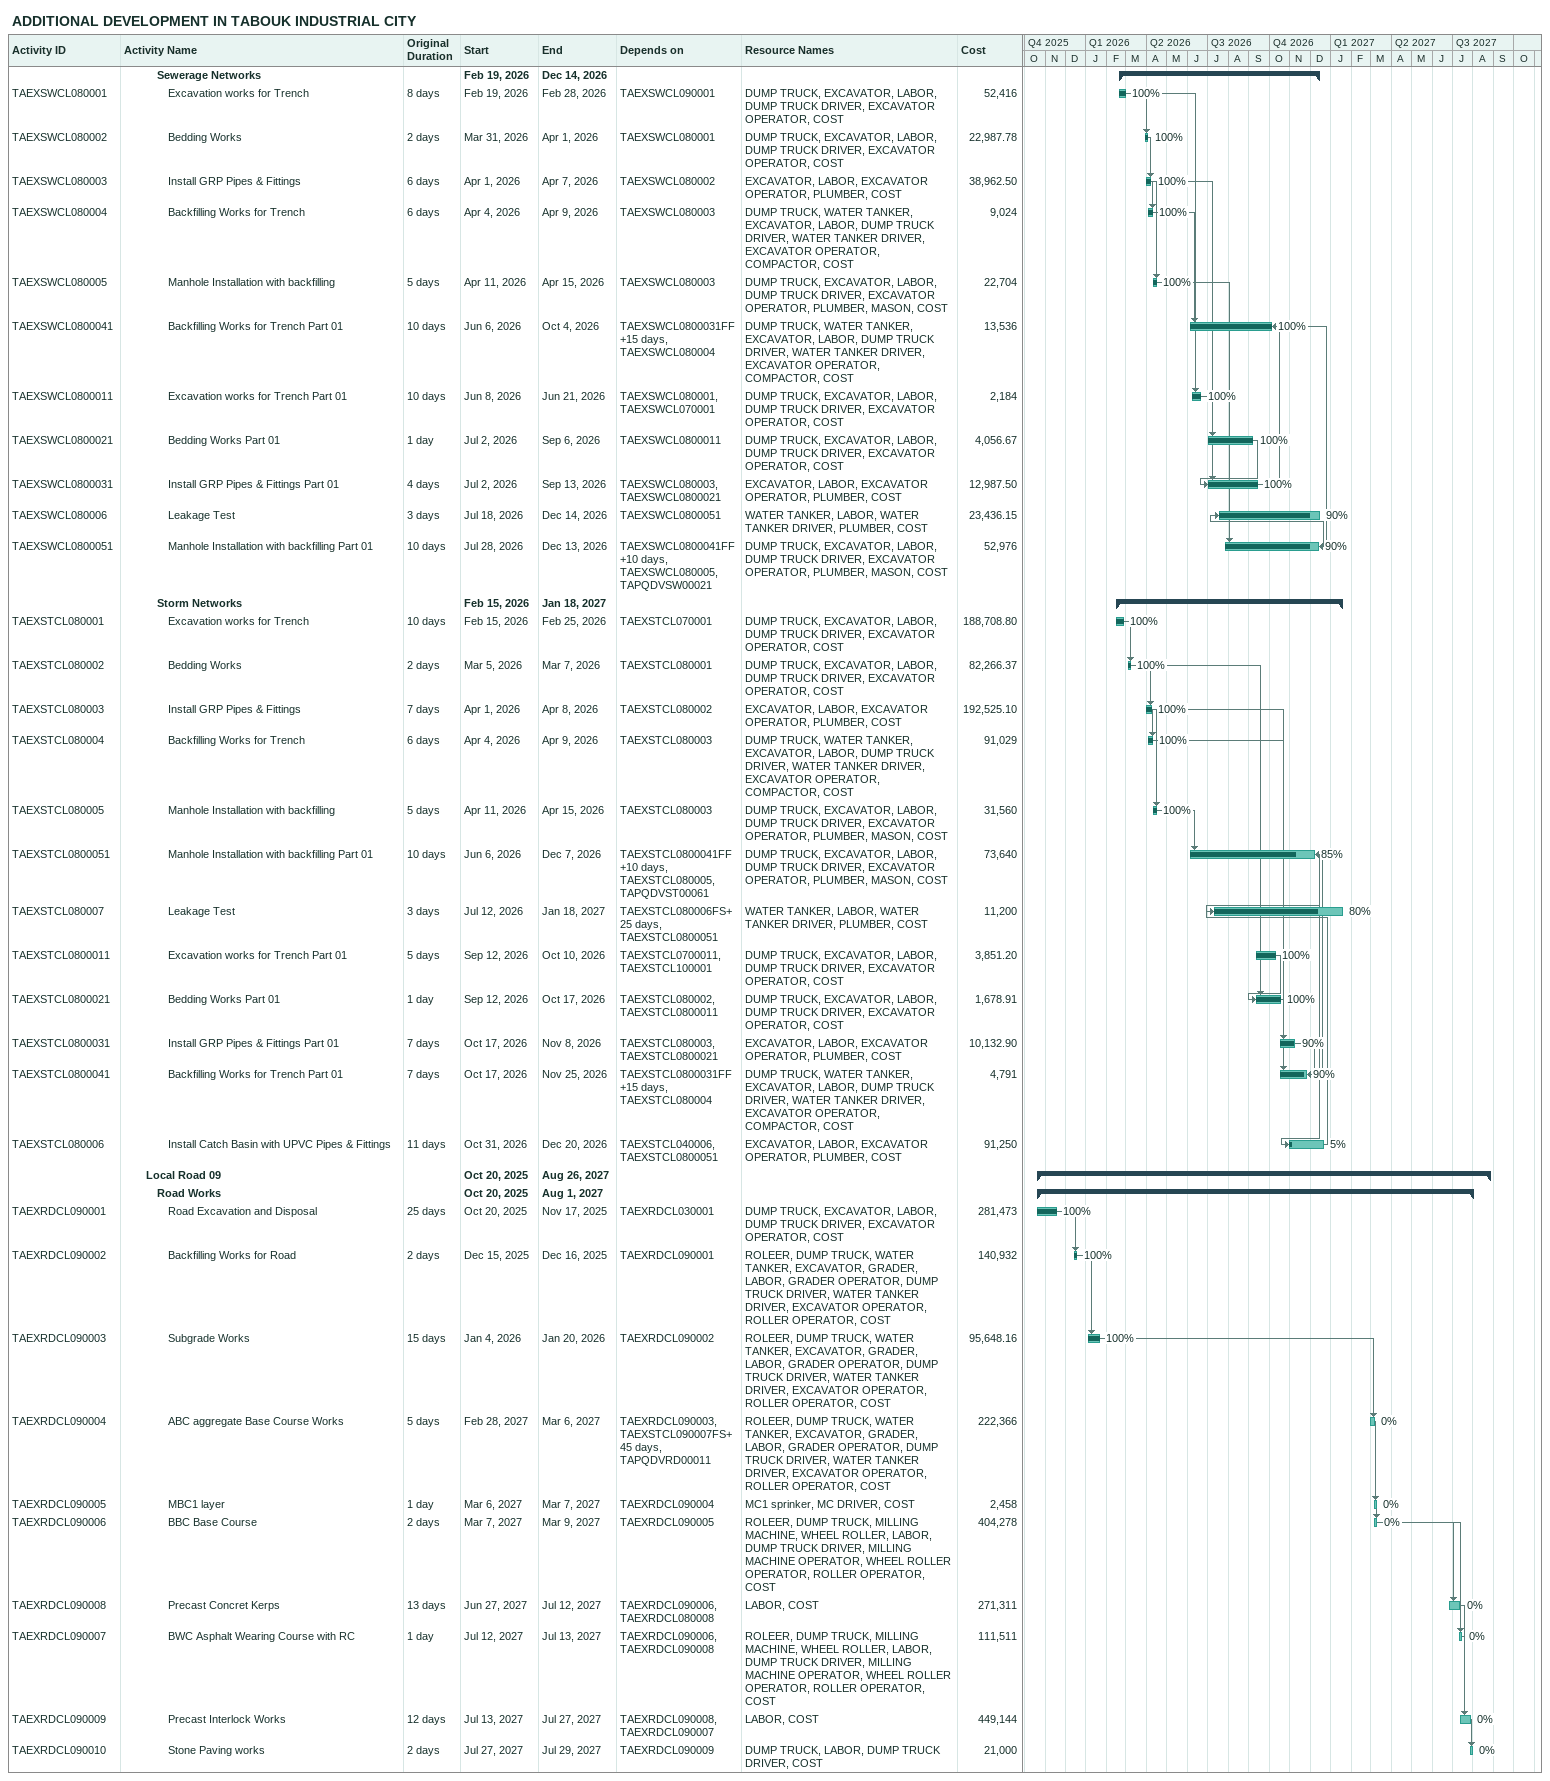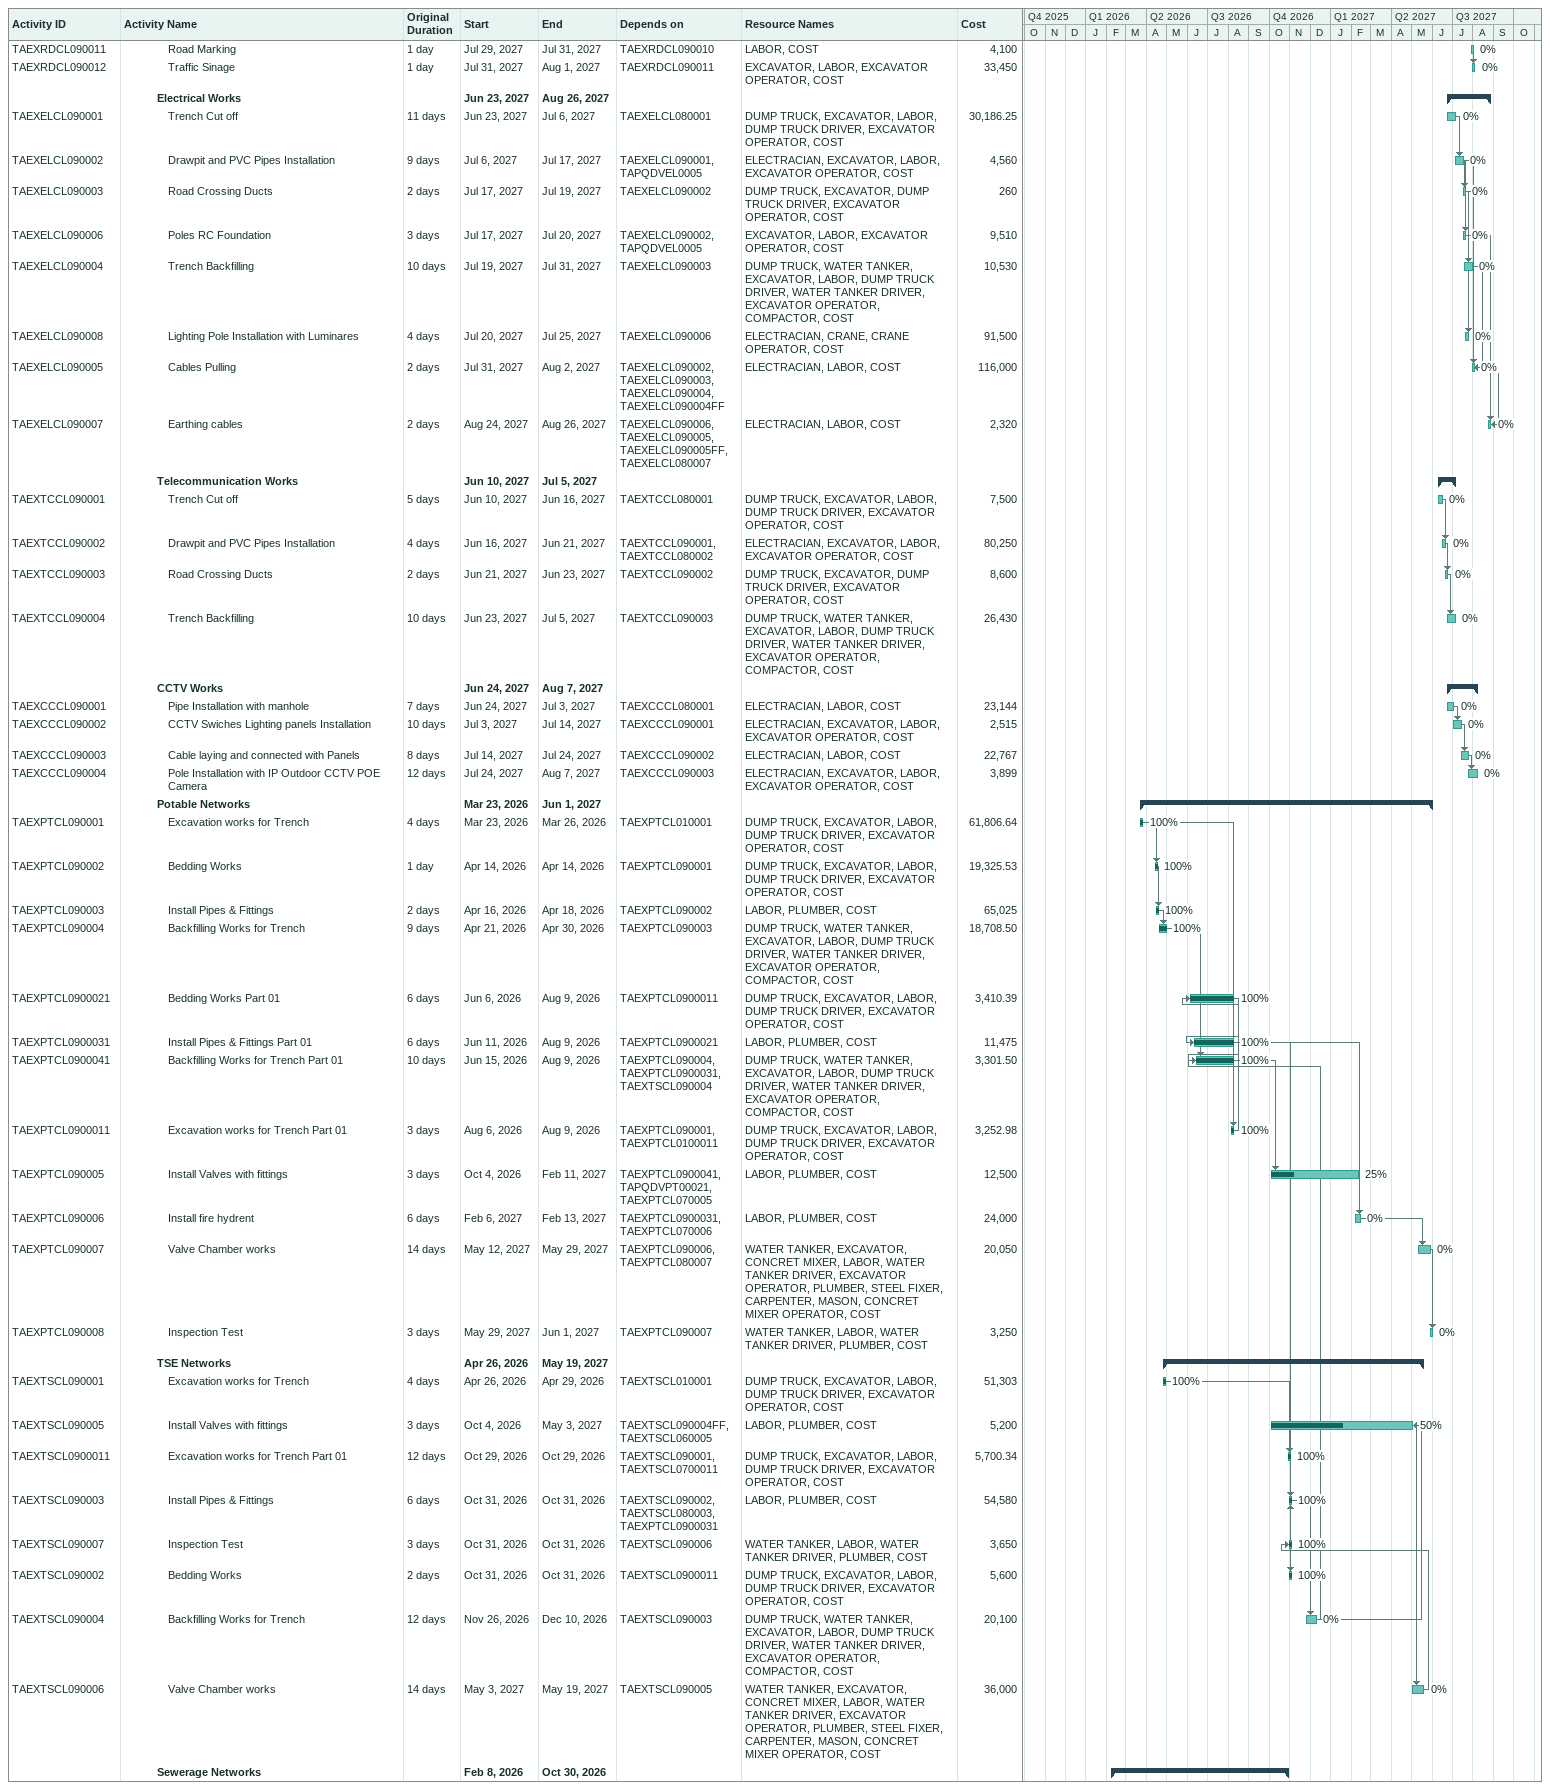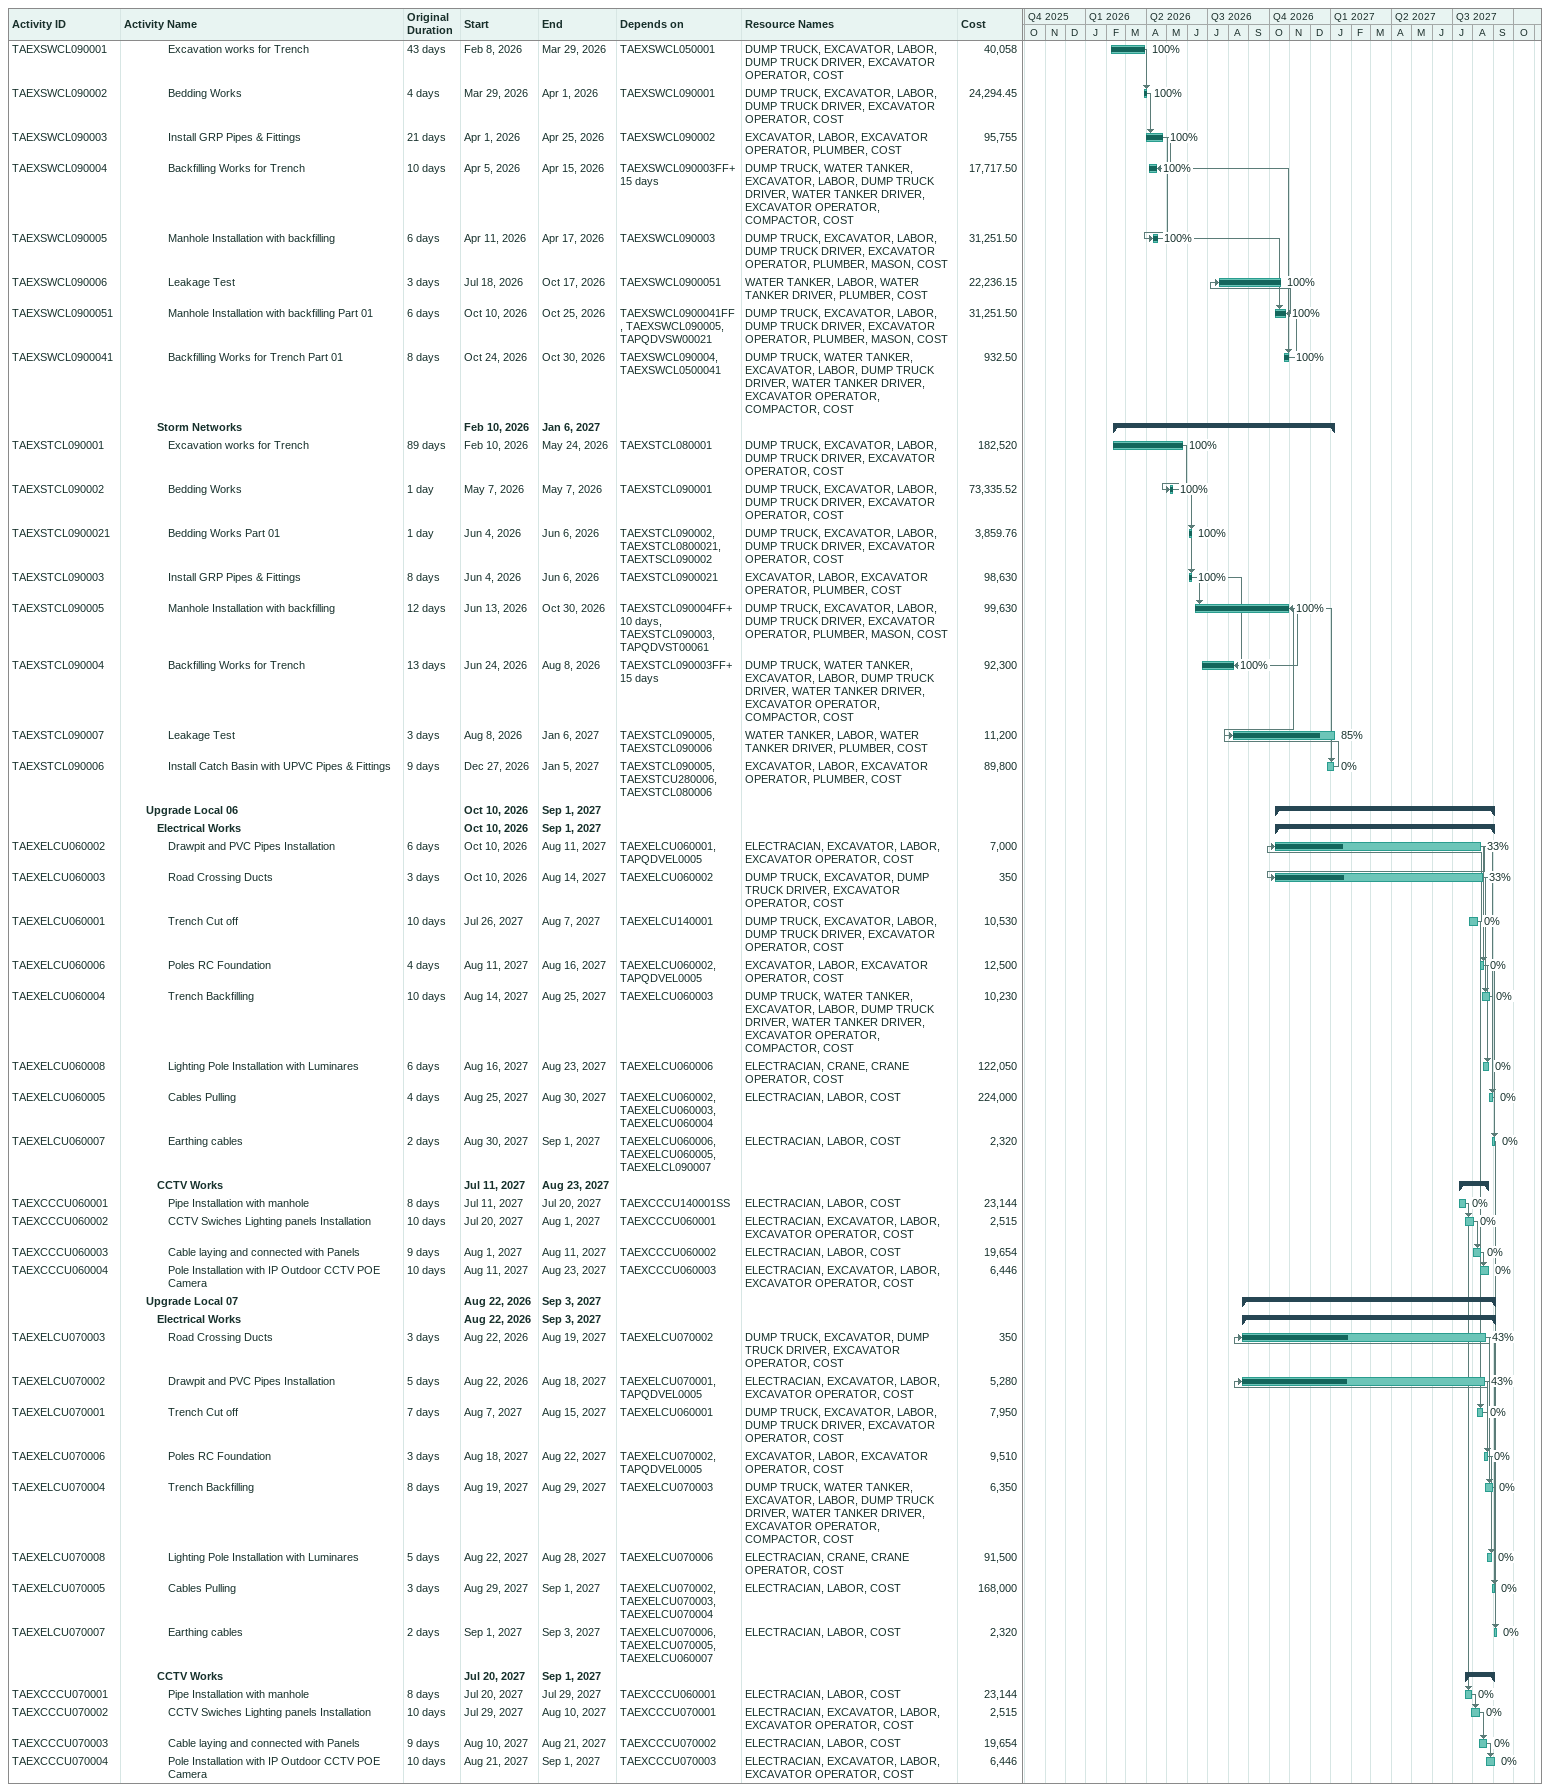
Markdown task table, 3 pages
ADDITIONAL DEVELOPMENT IN TABOUK INDUSTRIAL CITY

| ID | Level | Task | Original duration | Start | Finish | Predecessors | Resources | % complete | Cost |
|---|---|---|---|---|---|---|---|---|---|
|  | 4 | **Sewerage Networks** |  | 2026-02-19 | 2026-12-14 |  |  |  |  |
| TAEXSWCL080001 | 5 | Excavation works for Trench | 8d | 2026-02-19 | 2026-02-28 | TAEXSWCL090001 | DUMP TRUCK, EXCAVATOR, LABOR, DUMP TRUCK DRIVER, EXCAVATOR OPERATOR, COST | 100 | 52416 |
| TAEXSWCL080002 | 5 | Bedding Works | 2d | 2026-03-31 | 2026-04-01 | TAEXSWCL080001 | DUMP TRUCK, EXCAVATOR, LABOR, DUMP TRUCK DRIVER, EXCAVATOR OPERATOR, COST | 100 | 22987.78 |
| TAEXSWCL080003 | 5 | Install GRP Pipes & Fittings | 6d | 2026-04-01 | 2026-04-07 | TAEXSWCL080002 | EXCAVATOR, LABOR, EXCAVATOR OPERATOR, PLUMBER, COST | 100 | 38962.50 |
| TAEXSWCL080004 | 5 | Backfilling Works for Trench | 6d | 2026-04-04 | 2026-04-09 | TAEXSWCL080003 | DUMP TRUCK, WATER TANKER, EXCAVATOR, LABOR, DUMP TRUCK DRIVER, WATER TANKER DRIVER, EXCAVATOR OPERATOR, COMPACTOR, COST | 100 | 9024 |
| TAEXSWCL080005 | 5 | Manhole Installation with backfilling | 5d | 2026-04-11 | 2026-04-15 | TAEXSWCL080003 | DUMP TRUCK, EXCAVATOR, LABOR, DUMP TRUCK DRIVER, EXCAVATOR OPERATOR, PLUMBER, MASON, COST | 100 | 22704 |
| TAEXSWCL0800041 | 5 | Backfilling Works for Trench Part 01 | 10d | 2026-06-06 | 2026-10-04 | TAEXSWCL0800031FF+15d, TAEXSWCL080004 | DUMP TRUCK, WATER TANKER, EXCAVATOR, LABOR, DUMP TRUCK DRIVER, WATER TANKER DRIVER, EXCAVATOR OPERATOR, COMPACTOR, COST | 100 | 13536 |
| TAEXSWCL0800011 | 5 | Excavation works for Trench Part 01 | 10d | 2026-06-08 | 2026-06-21 | TAEXSWCL080001, TAEXSWCL070001 | DUMP TRUCK, EXCAVATOR, LABOR, DUMP TRUCK DRIVER, EXCAVATOR OPERATOR, COST | 100 | 2184 |
| TAEXSWCL0800021 | 5 | Bedding Works Part 01 | 1d | 2026-07-02 | 2026-09-06 | TAEXSWCL0800011 | DUMP TRUCK, EXCAVATOR, LABOR, DUMP TRUCK DRIVER, EXCAVATOR OPERATOR, COST | 100 | 4056.67 |
| TAEXSWCL0800031 | 5 | Install GRP Pipes & Fittings Part 01 | 4d | 2026-07-02 | 2026-09-13 | TAEXSWCL080003, TAEXSWCL0800021 | EXCAVATOR, LABOR, EXCAVATOR OPERATOR, PLUMBER, COST | 100 | 12987.50 |
| TAEXSWCL080006 | 5 | Leakage Test | 3d | 2026-07-18 | 2026-12-14 | TAEXSWCL0800051 | WATER TANKER, LABOR, WATER TANKER DRIVER, PLUMBER, COST | 90 | 23436.15 |
| TAEXSWCL0800051 | 5 | Manhole Installation with backfilling Part 01 | 10d | 2026-07-28 | 2026-12-13 | TAEXSWCL0800041FF+10d, TAEXSWCL080005, TAPQDVSW00021 | DUMP TRUCK, EXCAVATOR, LABOR, DUMP TRUCK DRIVER, EXCAVATOR OPERATOR, PLUMBER, MASON, COST | 90 | 52976 |
|  | 4 | **Storm Networks** |  | 2026-02-15 | 2027-01-18 |  |  |  |  |
| TAEXSTCL080001 | 5 | Excavation works for Trench | 10d | 2026-02-15 | 2026-02-25 | TAEXSTCL070001 | DUMP TRUCK, EXCAVATOR, LABOR, DUMP TRUCK DRIVER, EXCAVATOR OPERATOR, COST | 100 | 188708.80 |
| TAEXSTCL080002 | 5 | Bedding Works | 2d | 2026-03-05 | 2026-03-07 | TAEXSTCL080001 | DUMP TRUCK, EXCAVATOR, LABOR, DUMP TRUCK DRIVER, EXCAVATOR OPERATOR, COST | 100 | 82266.37 |
| TAEXSTCL080003 | 5 | Install GRP Pipes & Fittings | 7d | 2026-04-01 | 2026-04-08 | TAEXSTCL080002 | EXCAVATOR, LABOR, EXCAVATOR OPERATOR, PLUMBER, COST | 100 | 192525.10 |
| TAEXSTCL080004 | 5 | Backfilling Works for Trench | 6d | 2026-04-04 | 2026-04-09 | TAEXSTCL080003 | DUMP TRUCK, WATER TANKER, EXCAVATOR, LABOR, DUMP TRUCK DRIVER, WATER TANKER DRIVER, EXCAVATOR OPERATOR, COMPACTOR, COST | 100 | 91029 |
| TAEXSTCL080005 | 5 | Manhole Installation with backfilling | 5d | 2026-04-11 | 2026-04-15 | TAEXSTCL080003 | DUMP TRUCK, EXCAVATOR, LABOR, DUMP TRUCK DRIVER, EXCAVATOR OPERATOR, PLUMBER, MASON, COST | 100 | 31560 |
| TAEXSTCL0800051 | 5 | Manhole Installation with backfilling Part 01 | 10d | 2026-06-06 | 2026-12-07 | TAEXSTCL0800041FF+10d, TAEXSTCL080005, TAPQDVST00061 | DUMP TRUCK, EXCAVATOR, LABOR, DUMP TRUCK DRIVER, EXCAVATOR OPERATOR, PLUMBER, MASON, COST | 85 | 73640 |
| TAEXSTCL080007 | 5 | Leakage Test | 3d | 2026-07-12 | 2027-01-18 | TAEXSTCL080006FS+25d, TAEXSTCL0800051 | WATER TANKER, LABOR, WATER TANKER DRIVER, PLUMBER, COST | 80 | 11200 |
| TAEXSTCL0800011 | 5 | Excavation works for Trench Part 01 | 5d | 2026-09-12 | 2026-10-10 | TAEXSTCL0700011, TAEXSTCL100001 | DUMP TRUCK, EXCAVATOR, LABOR, DUMP TRUCK DRIVER, EXCAVATOR OPERATOR, COST | 100 | 3851.20 |
| TAEXSTCL0800021 | 5 | Bedding Works Part 01 | 1d | 2026-09-12 | 2026-10-17 | TAEXSTCL080002, TAEXSTCL0800011 | DUMP TRUCK, EXCAVATOR, LABOR, DUMP TRUCK DRIVER, EXCAVATOR OPERATOR, COST | 100 | 1678.91 |
| TAEXSTCL0800031 | 5 | Install GRP Pipes & Fittings Part 01 | 7d | 2026-10-17 | 2026-11-08 | TAEXSTCL080003, TAEXSTCL0800021 | EXCAVATOR, LABOR, EXCAVATOR OPERATOR, PLUMBER, COST | 90 | 10132.90 |
| TAEXSTCL0800041 | 5 | Backfilling Works for Trench Part 01 | 7d | 2026-10-17 | 2026-11-25 | TAEXSTCL0800031FF+15d, TAEXSTCL080004 | DUMP TRUCK, WATER TANKER, EXCAVATOR, LABOR, DUMP TRUCK DRIVER, WATER TANKER DRIVER, EXCAVATOR OPERATOR, COMPACTOR, COST | 90 | 4791 |
| TAEXSTCL080006 | 5 | Install Catch Basin with UPVC Pipes & Fittings | 11d | 2026-10-31 | 2026-12-20 | TAEXSTCL040006, TAEXSTCL0800051 | EXCAVATOR, LABOR, EXCAVATOR OPERATOR, PLUMBER, COST | 5 | 91250 |
|  | 3 | **Local Road 09** |  | 2025-10-20 | 2027-08-26 |  |  |  |  |
|  | 4 | **Road Works** |  | 2025-10-20 | 2027-08-01 |  |  |  |  |
| TAEXRDCL090001 | 5 | Road Excavation and Disposal | 25d | 2025-10-20 | 2025-11-17 | TAEXRDCL030001 | DUMP TRUCK, EXCAVATOR, LABOR, DUMP TRUCK DRIVER, EXCAVATOR OPERATOR, COST | 100 | 281473 |
| TAEXRDCL090002 | 5 | Backfilling Works for Road | 2d | 2025-12-15 | 2025-12-16 | TAEXRDCL090001 | ROLEER, DUMP TRUCK, WATER TANKER, EXCAVATOR, GRADER, LABOR, GRADER OPERATOR, DUMP TRUCK DRIVER, WATER TANKER DRIVER, EXCAVATOR OPERATOR, ROLLER OPERATOR, COST | 100 | 140932 |
| TAEXRDCL090003 | 5 | Subgrade Works | 15d | 2026-01-04 | 2026-01-20 | TAEXRDCL090002 | ROLEER, DUMP TRUCK, WATER TANKER, EXCAVATOR, GRADER, LABOR, GRADER OPERATOR, DUMP TRUCK DRIVER, WATER TANKER DRIVER, EXCAVATOR OPERATOR, ROLLER OPERATOR, COST | 100 | 95648.16 |
| TAEXRDCL090004 | 5 | ABC aggregate Base Course Works | 5d | 2027-02-28 | 2027-03-06 | TAEXRDCL090003, TAEXSTCL090007FS+45d, TAPQDVRD00011 | ROLEER, DUMP TRUCK, WATER TANKER, EXCAVATOR, GRADER, LABOR, GRADER OPERATOR, DUMP TRUCK DRIVER, WATER TANKER DRIVER, EXCAVATOR OPERATOR, ROLLER OPERATOR, COST | 0 | 222366 |
| TAEXRDCL090005 | 5 | MBC1 layer | 1d | 2027-03-06 | 2027-03-07 | TAEXRDCL090004 | MC1 sprinker, MC DRIVER, COST | 0 | 2458 |
| TAEXRDCL090006 | 5 | BBC Base Course | 2d | 2027-03-07 | 2027-03-09 | TAEXRDCL090005 | ROLEER, DUMP TRUCK, MILLING MACHINE, WHEEL ROLLER, LABOR, DUMP TRUCK DRIVER, MILLING MACHINE OPERATOR, WHEEL ROLLER OPERATOR, ROLLER OPERATOR, COST | 0 | 404278 |
| TAEXRDCL090008 | 5 | Precast Concret Kerps | 13d | 2027-06-27 | 2027-07-12 | TAEXRDCL090006, TAEXRDCL080008 | LABOR, COST | 0 | 271311 |
| TAEXRDCL090007 | 5 | BWC Asphalt Wearing Course with RC | 1d | 2027-07-12 | 2027-07-13 | TAEXRDCL090006, TAEXRDCL090008 | ROLEER, DUMP TRUCK, MILLING MACHINE, WHEEL ROLLER, LABOR, DUMP TRUCK DRIVER, MILLING MACHINE OPERATOR, WHEEL ROLLER OPERATOR, ROLLER OPERATOR, COST | 0 | 111511 |
| TAEXRDCL090009 | 5 | Precast Interlock Works | 12d | 2027-07-13 | 2027-07-27 | TAEXRDCL090008, TAEXRDCL090007 | LABOR, COST | 0 | 449144 |
| TAEXRDCL090010 | 5 | Stone Paving works | 2d | 2027-07-27 | 2027-07-29 | TAEXRDCL090009 | DUMP TRUCK, LABOR, DUMP TRUCK DRIVER, COST | 0 | 21000 |
| TAEXRDCL090011 | 5 | Road Marking | 1d | 2027-07-29 | 2027-07-31 | TAEXRDCL090010 | LABOR, COST | 0 | 4100 |
| TAEXRDCL090012 | 5 | Traffic Sinage | 1d | 2027-07-31 | 2027-08-01 | TAEXRDCL090011 | EXCAVATOR, LABOR, EXCAVATOR OPERATOR, COST | 0 | 33450 |
|  | 4 | **Electrical Works** |  | 2027-06-23 | 2027-08-26 |  |  |  |  |
| TAEXELCL090001 | 5 | Trench Cut off | 11d | 2027-06-23 | 2027-07-06 | TAEXELCL080001 | DUMP TRUCK, EXCAVATOR, LABOR, DUMP TRUCK DRIVER, EXCAVATOR OPERATOR, COST | 0 | 30186.25 |
| TAEXELCL090002 | 5 | Drawpit and PVC Pipes Installation | 9d | 2027-07-06 | 2027-07-17 | TAEXELCL090001, TAPQDVEL0005 | ELECTRACIAN, EXCAVATOR, LABOR, EXCAVATOR OPERATOR, COST | 0 | 4560 |
| TAEXELCL090003 | 5 | Road Crossing Ducts | 2d | 2027-07-17 | 2027-07-19 | TAEXELCL090002 | DUMP TRUCK, EXCAVATOR, DUMP TRUCK DRIVER, EXCAVATOR OPERATOR, COST | 0 | 260 |
| TAEXELCL090006 | 5 | Poles RC Foundation | 3d | 2027-07-17 | 2027-07-20 | TAEXELCL090002, TAPQDVEL0005 | EXCAVATOR, LABOR, EXCAVATOR OPERATOR, COST | 0 | 9510 |
| TAEXELCL090004 | 5 | Trench Backfilling | 10d | 2027-07-19 | 2027-07-31 | TAEXELCL090003 | DUMP TRUCK, WATER TANKER, EXCAVATOR, LABOR, DUMP TRUCK DRIVER, WATER TANKER DRIVER, EXCAVATOR OPERATOR, COMPACTOR, COST | 0 | 10530 |
| TAEXELCL090008 | 5 | Lighting Pole Installation with Luminares | 4d | 2027-07-20 | 2027-07-25 | TAEXELCL090006 | ELECTRACIAN, CRANE, CRANE OPERATOR, COST | 0 | 91500 |
| TAEXELCL090005 | 5 | Cables Pulling | 2d | 2027-07-31 | 2027-08-02 | TAEXELCL090002, TAEXELCL090003, TAEXELCL090004, TAEXELCL090004FF | ELECTRACIAN, LABOR, COST | 0 | 116000 |
| TAEXELCL090007 | 5 | Earthing cables | 2d | 2027-08-24 | 2027-08-26 | TAEXELCL090006, TAEXELCL090005, TAEXELCL090005FF, TAEXELCL080007 | ELECTRACIAN, LABOR, COST | 0 | 2320 |
|  | 4 | **Telecommunication Works** |  | 2027-06-10 | 2027-07-05 |  |  |  |  |
| TAEXTCCL090001 | 5 | Trench Cut off | 5d | 2027-06-10 | 2027-06-16 | TAEXTCCL080001 | DUMP TRUCK, EXCAVATOR, LABOR, DUMP TRUCK DRIVER, EXCAVATOR OPERATOR, COST | 0 | 7500 |
| TAEXTCCL090002 | 5 | Drawpit and PVC Pipes Installation | 4d | 2027-06-16 | 2027-06-21 | TAEXTCCL090001, TAEXTCCL080002 | ELECTRACIAN, EXCAVATOR, LABOR, EXCAVATOR OPERATOR, COST | 0 | 80250 |
| TAEXTCCL090003 | 5 | Road Crossing Ducts | 2d | 2027-06-21 | 2027-06-23 | TAEXTCCL090002 | DUMP TRUCK, EXCAVATOR, DUMP TRUCK DRIVER, EXCAVATOR OPERATOR, COST | 0 | 8600 |
| TAEXTCCL090004 | 5 | Trench Backfilling | 10d | 2027-06-23 | 2027-07-05 | TAEXTCCL090003 | DUMP TRUCK, WATER TANKER, EXCAVATOR, LABOR, DUMP TRUCK DRIVER, WATER TANKER DRIVER, EXCAVATOR OPERATOR, COMPACTOR, COST | 0 | 26430 |
|  | 4 | **CCTV Works** |  | 2027-06-24 | 2027-08-07 |  |  |  |  |
| TAEXCCCL090001 | 5 | Pipe Installation with manhole | 7d | 2027-06-24 | 2027-07-03 | TAEXCCCL080001 | ELECTRACIAN, LABOR, COST | 0 | 23144 |
| TAEXCCCL090002 | 5 | CCTV Swiches Lighting panels Installation | 10d | 2027-07-03 | 2027-07-14 | TAEXCCCL090001 | ELECTRACIAN, EXCAVATOR, LABOR, EXCAVATOR OPERATOR, COST | 0 | 2515 |
| TAEXCCCL090003 | 5 | Cable laying and connected with Panels | 8d | 2027-07-14 | 2027-07-24 | TAEXCCCL090002 | ELECTRACIAN, LABOR, COST | 0 | 22767 |
| TAEXCCCL090004 | 5 | Pole Installation with IP Outdoor CCTV POE Camera | 12d | 2027-07-24 | 2027-08-07 | TAEXCCCL090003 | ELECTRACIAN, EXCAVATOR, LABOR, EXCAVATOR OPERATOR, COST | 0 | 3899 |
|  | 4 | **Potable Networks** |  | 2026-03-23 | 2027-06-01 |  |  |  |  |
| TAEXPTCL090001 | 5 | Excavation works for Trench | 4d | 2026-03-23 | 2026-03-26 | TAEXPTCL010001 | DUMP TRUCK, EXCAVATOR, LABOR, DUMP TRUCK DRIVER, EXCAVATOR OPERATOR, COST | 100 | 61806.64 |
| TAEXPTCL090002 | 5 | Bedding Works | 1d | 2026-04-14 | 2026-04-14 | TAEXPTCL090001 | DUMP TRUCK, EXCAVATOR, LABOR, DUMP TRUCK DRIVER, EXCAVATOR OPERATOR, COST | 100 | 19325.53 |
| TAEXPTCL090003 | 5 | Install Pipes & Fittings | 2d | 2026-04-16 | 2026-04-18 | TAEXPTCL090002 | LABOR, PLUMBER, COST | 100 | 65025 |
| TAEXPTCL090004 | 5 | Backfilling Works for Trench | 9d | 2026-04-21 | 2026-04-30 | TAEXPTCL090003 | DUMP TRUCK, WATER TANKER, EXCAVATOR, LABOR, DUMP TRUCK DRIVER, WATER TANKER DRIVER, EXCAVATOR OPERATOR, COMPACTOR, COST | 100 | 18708.50 |
| TAEXPTCL0900021 | 5 | Bedding Works Part 01 | 6d | 2026-06-06 | 2026-08-09 | TAEXPTCL0900011 | DUMP TRUCK, EXCAVATOR, LABOR, DUMP TRUCK DRIVER, EXCAVATOR OPERATOR, COST | 100 | 3410.39 |
| TAEXPTCL0900031 | 5 | Install Pipes & Fittings Part 01 | 6d | 2026-06-11 | 2026-08-09 | TAEXPTCL0900021 | LABOR, PLUMBER, COST | 100 | 11475 |
| TAEXPTCL0900041 | 5 | Backfilling Works for Trench Part 01 | 10d | 2026-06-15 | 2026-08-09 | TAEXPTCL090004, TAEXPTCL0900031, TAEXTSCL090004 | DUMP TRUCK, WATER TANKER, EXCAVATOR, LABOR, DUMP TRUCK DRIVER, WATER TANKER DRIVER, EXCAVATOR OPERATOR, COMPACTOR, COST | 100 | 3301.50 |
| TAEXPTCL0900011 | 5 | Excavation works for Trench Part 01 | 3d | 2026-08-06 | 2026-08-09 | TAEXPTCL090001, TAEXPTCL0100011 | DUMP TRUCK, EXCAVATOR, LABOR, DUMP TRUCK DRIVER, EXCAVATOR OPERATOR, COST | 100 | 3252.98 |
| TAEXPTCL090005 | 5 | Install Valves with fittings | 3d | 2026-10-04 | 2027-02-11 | TAEXPTCL0900041, TAPQDVPT00021, TAEXPTCL070005 | LABOR, PLUMBER, COST | 25 | 12500 |
| TAEXPTCL090006 | 5 | Install fire hydrent | 6d | 2027-02-06 | 2027-02-13 | TAEXPTCL0900031, TAEXPTCL070006 | LABOR, PLUMBER, COST | 0 | 24000 |
| TAEXPTCL090007 | 5 | Valve Chamber works | 14d | 2027-05-12 | 2027-05-29 | TAEXPTCL090006, TAEXPTCL080007 | WATER TANKER, EXCAVATOR, CONCRET MIXER, LABOR, WATER TANKER DRIVER, EXCAVATOR OPERATOR, PLUMBER, STEEL FIXER, CARPENTER, MASON, CONCRET MIXER OPERATOR, COST | 0 | 20050 |
| TAEXPTCL090008 | 5 | Inspection Test | 3d | 2027-05-29 | 2027-06-01 | TAEXPTCL090007 | WATER TANKER, LABOR, WATER TANKER DRIVER, PLUMBER, COST | 0 | 3250 |
|  | 4 | **TSE Networks** |  | 2026-04-26 | 2027-05-19 |  |  |  |  |
| TAEXTSCL090001 | 5 | Excavation works for Trench | 4d | 2026-04-26 | 2026-04-29 | TAEXTSCL010001 | DUMP TRUCK, EXCAVATOR, LABOR, DUMP TRUCK DRIVER, EXCAVATOR OPERATOR, COST | 100 | 51303 |
| TAEXTSCL090005 | 5 | Install Valves with fittings | 3d | 2026-10-04 | 2027-05-03 | TAEXTSCL090004FF, TAEXTSCL060005 | LABOR, PLUMBER, COST | 50 | 5200 |
| TAEXTSCL0900011 | 5 | Excavation works for Trench Part 01 | 12d | 2026-10-29 | 2026-10-29 | TAEXTSCL090001, TAEXTSCL0700011 | DUMP TRUCK, EXCAVATOR, LABOR, DUMP TRUCK DRIVER, EXCAVATOR OPERATOR, COST | 100 | 5700.34 |
| TAEXTSCL090003 | 5 | Install Pipes & Fittings | 6d | 2026-10-31 | 2026-10-31 | TAEXTSCL090002, TAEXTSCL080003, TAEXPTCL0900031 | LABOR, PLUMBER, COST | 100 | 54580 |
| TAEXTSCL090007 | 5 | Inspection Test | 3d | 2026-10-31 | 2026-10-31 | TAEXTSCL090006 | WATER TANKER, LABOR, WATER TANKER DRIVER, PLUMBER, COST | 100 | 3650 |
| TAEXTSCL090002 | 5 | Bedding Works | 2d | 2026-10-31 | 2026-10-31 | TAEXTSCL0900011 | DUMP TRUCK, EXCAVATOR, LABOR, DUMP TRUCK DRIVER, EXCAVATOR OPERATOR, COST | 100 | 5600 |
| TAEXTSCL090004 | 5 | Backfilling Works for Trench | 12d | 2026-11-26 | 2026-12-10 | TAEXTSCL090003 | DUMP TRUCK, WATER TANKER, EXCAVATOR, LABOR, DUMP TRUCK DRIVER, WATER TANKER DRIVER, EXCAVATOR OPERATOR, COMPACTOR, COST | 0 | 20100 |
| TAEXTSCL090006 | 5 | Valve Chamber works | 14d | 2027-05-03 | 2027-05-19 | TAEXTSCL090005 | WATER TANKER, EXCAVATOR, CONCRET MIXER, LABOR, WATER TANKER DRIVER, EXCAVATOR OPERATOR, PLUMBER, STEEL FIXER, CARPENTER, MASON, CONCRET MIXER OPERATOR, COST | 0 | 36000 |
|  | 4 | **Sewerage Networks** |  | 2026-02-08 | 2026-10-30 |  |  |  |  |
| TAEXSWCL090001 | 5 | Excavation works for Trench | 43d | 2026-02-08 | 2026-03-29 | TAEXSWCL050001 | DUMP TRUCK, EXCAVATOR, LABOR, DUMP TRUCK DRIVER, EXCAVATOR OPERATOR, COST | 100 | 40058 |
| TAEXSWCL090002 | 5 | Bedding Works | 4d | 2026-03-29 | 2026-04-01 | TAEXSWCL090001 | DUMP TRUCK, EXCAVATOR, LABOR, DUMP TRUCK DRIVER, EXCAVATOR OPERATOR, COST | 100 | 24294.45 |
| TAEXSWCL090003 | 5 | Install GRP Pipes & Fittings | 21d | 2026-04-01 | 2026-04-25 | TAEXSWCL090002 | EXCAVATOR, LABOR, EXCAVATOR OPERATOR, PLUMBER, COST | 100 | 95755 |
| TAEXSWCL090004 | 5 | Backfilling Works for Trench | 10d | 2026-04-05 | 2026-04-15 | TAEXSWCL090003FF+15d | DUMP TRUCK, WATER TANKER, EXCAVATOR, LABOR, DUMP TRUCK DRIVER, WATER TANKER DRIVER, EXCAVATOR OPERATOR, COMPACTOR, COST | 100 | 17717.50 |
| TAEXSWCL090005 | 5 | Manhole Installation with backfilling | 6d | 2026-04-11 | 2026-04-17 | TAEXSWCL090003 | DUMP TRUCK, EXCAVATOR, LABOR, DUMP TRUCK DRIVER, EXCAVATOR OPERATOR, PLUMBER, MASON, COST | 100 | 31251.50 |
| TAEXSWCL090006 | 5 | Leakage Test | 3d | 2026-07-18 | 2026-10-17 | TAEXSWCL0900051 | WATER TANKER, LABOR, WATER TANKER DRIVER, PLUMBER, COST | 100 | 22236.15 |
| TAEXSWCL0900051 | 5 | Manhole Installation with backfilling Part 01 | 6d | 2026-10-10 | 2026-10-25 | TAEXSWCL0900041FF, TAEXSWCL090005, TAPQDVSW00021 | DUMP TRUCK, EXCAVATOR, LABOR, DUMP TRUCK DRIVER, EXCAVATOR OPERATOR, PLUMBER, MASON, COST | 100 | 31251.50 |
| TAEXSWCL0900041 | 5 | Backfilling Works for Trench Part 01 | 8d | 2026-10-24 | 2026-10-30 | TAEXSWCL090004, TAEXSWCL0500041 | DUMP TRUCK, WATER TANKER, EXCAVATOR, LABOR, DUMP TRUCK DRIVER, WATER TANKER DRIVER, EXCAVATOR OPERATOR, COMPACTOR, COST | 100 | 932.50 |
|  | 4 | **Storm Networks** |  | 2026-02-10 | 2027-01-06 |  |  |  |  |
| TAEXSTCL090001 | 5 | Excavation works for Trench | 89d | 2026-02-10 | 2026-05-24 | TAEXSTCL080001 | DUMP TRUCK, EXCAVATOR, LABOR, DUMP TRUCK DRIVER, EXCAVATOR OPERATOR, COST | 100 | 182520 |
| TAEXSTCL090002 | 5 | Bedding Works | 1d | 2026-05-07 | 2026-05-07 | TAEXSTCL090001 | DUMP TRUCK, EXCAVATOR, LABOR, DUMP TRUCK DRIVER, EXCAVATOR OPERATOR, COST | 100 | 73335.52 |
| TAEXSTCL0900021 | 5 | Bedding Works Part 01 | 1d | 2026-06-04 | 2026-06-06 | TAEXSTCL090002, TAEXSTCL0800021, TAEXTSCL090002 | DUMP TRUCK, EXCAVATOR, LABOR, DUMP TRUCK DRIVER, EXCAVATOR OPERATOR, COST | 100 | 3859.76 |
| TAEXSTCL090003 | 5 | Install GRP Pipes & Fittings | 8d | 2026-06-04 | 2026-06-06 | TAEXSTCL0900021 | EXCAVATOR, LABOR, EXCAVATOR OPERATOR, PLUMBER, COST | 100 | 98630 |
| TAEXSTCL090005 | 5 | Manhole Installation with backfilling | 12d | 2026-06-13 | 2026-10-30 | TAEXSTCL090004FF+10d, TAEXSTCL090003, TAPQDVST00061 | DUMP TRUCK, EXCAVATOR, LABOR, DUMP TRUCK DRIVER, EXCAVATOR OPERATOR, PLUMBER, MASON, COST | 100 | 99630 |
| TAEXSTCL090004 | 5 | Backfilling Works for Trench | 13d | 2026-06-24 | 2026-08-08 | TAEXSTCL090003FF+15d | DUMP TRUCK, WATER TANKER, EXCAVATOR, LABOR, DUMP TRUCK DRIVER, WATER TANKER DRIVER, EXCAVATOR OPERATOR, COMPACTOR, COST | 100 | 92300 |
| TAEXSTCL090007 | 5 | Leakage Test | 3d | 2026-08-08 | 2027-01-06 | TAEXSTCL090005, TAEXSTCL090006 | WATER TANKER, LABOR, WATER TANKER DRIVER, PLUMBER, COST | 85 | 11200 |
| TAEXSTCL090006 | 5 | Install Catch Basin with UPVC Pipes & Fittings | 9d | 2026-12-27 | 2027-01-05 | TAEXSTCL090005, TAEXSTCU280006, TAEXSTCL080006 | EXCAVATOR, LABOR, EXCAVATOR OPERATOR, PLUMBER, COST | 0 | 89800 |
|  | 3 | **Upgrade Local 06** |  | 2026-10-10 | 2027-09-01 |  |  |  |  |
|  | 4 | **Electrical Works** |  | 2026-10-10 | 2027-09-01 |  |  |  |  |
| TAEXELCU060002 | 5 | Drawpit and PVC Pipes Installation | 6d | 2026-10-10 | 2027-08-11 | TAEXELCU060001, TAPQDVEL0005 | ELECTRACIAN, EXCAVATOR, LABOR, EXCAVATOR OPERATOR, COST | 33 | 7000 |
| TAEXELCU060003 | 5 | Road Crossing Ducts | 3d | 2026-10-10 | 2027-08-14 | TAEXELCU060002 | DUMP TRUCK, EXCAVATOR, DUMP TRUCK DRIVER, EXCAVATOR OPERATOR, COST | 33 | 350 |
| TAEXELCU060001 | 5 | Trench Cut off | 10d | 2027-07-26 | 2027-08-07 | TAEXELCU140001 | DUMP TRUCK, EXCAVATOR, LABOR, DUMP TRUCK DRIVER, EXCAVATOR OPERATOR, COST | 0 | 10530 |
| TAEXELCU060006 | 5 | Poles RC Foundation | 4d | 2027-08-11 | 2027-08-16 | TAEXELCU060002, TAPQDVEL0005 | EXCAVATOR, LABOR, EXCAVATOR OPERATOR, COST | 0 | 12500 |
| TAEXELCU060004 | 5 | Trench Backfilling | 10d | 2027-08-14 | 2027-08-25 | TAEXELCU060003 | DUMP TRUCK, WATER TANKER, EXCAVATOR, LABOR, DUMP TRUCK DRIVER, WATER TANKER DRIVER, EXCAVATOR OPERATOR, COMPACTOR, COST | 0 | 10230 |
| TAEXELCU060008 | 5 | Lighting Pole Installation with Luminares | 6d | 2027-08-16 | 2027-08-23 | TAEXELCU060006 | ELECTRACIAN, CRANE, CRANE OPERATOR, COST | 0 | 122050 |
| TAEXELCU060005 | 5 | Cables Pulling | 4d | 2027-08-25 | 2027-08-30 | TAEXELCU060002, TAEXELCU060003, TAEXELCU060004 | ELECTRACIAN, LABOR, COST | 0 | 224000 |
| TAEXELCU060007 | 5 | Earthing cables | 2d | 2027-08-30 | 2027-09-01 | TAEXELCU060006, TAEXELCU060005, TAEXELCL090007 | ELECTRACIAN, LABOR, COST | 0 | 2320 |
|  | 4 | **CCTV Works** |  | 2027-07-11 | 2027-08-23 |  |  |  |  |
| TAEXCCCU060001 | 5 | Pipe Installation with manhole | 8d | 2027-07-11 | 2027-07-20 | TAEXCCCU140001SS | ELECTRACIAN, LABOR, COST | 0 | 23144 |
| TAEXCCCU060002 | 5 | CCTV Swiches Lighting panels Installation | 10d | 2027-07-20 | 2027-08-01 | TAEXCCCU060001 | ELECTRACIAN, EXCAVATOR, LABOR, EXCAVATOR OPERATOR, COST | 0 | 2515 |
| TAEXCCCU060003 | 5 | Cable laying and connected with Panels | 9d | 2027-08-01 | 2027-08-11 | TAEXCCCU060002 | ELECTRACIAN, LABOR, COST | 0 | 19654 |
| TAEXCCCU060004 | 5 | Pole Installation with IP Outdoor CCTV POE Camera | 10d | 2027-08-11 | 2027-08-23 | TAEXCCCU060003 | ELECTRACIAN, EXCAVATOR, LABOR, EXCAVATOR OPERATOR, COST | 0 | 6446 |
|  | 3 | **Upgrade Local 07** |  | 2026-08-22 | 2027-09-03 |  |  |  |  |
|  | 4 | **Electrical Works** |  | 2026-08-22 | 2027-09-03 |  |  |  |  |
| TAEXELCU070003 | 5 | Road Crossing Ducts | 3d | 2026-08-22 | 2027-08-19 | TAEXELCU070002 | DUMP TRUCK, EXCAVATOR, DUMP TRUCK DRIVER, EXCAVATOR OPERATOR, COST | 43 | 350 |
| TAEXELCU070002 | 5 | Drawpit and PVC Pipes Installation | 5d | 2026-08-22 | 2027-08-18 | TAEXELCU070001, TAPQDVEL0005 | ELECTRACIAN, EXCAVATOR, LABOR, EXCAVATOR OPERATOR, COST | 43 | 5280 |
| TAEXELCU070001 | 5 | Trench Cut off | 7d | 2027-08-07 | 2027-08-15 | TAEXELCU060001 | DUMP TRUCK, EXCAVATOR, LABOR, DUMP TRUCK DRIVER, EXCAVATOR OPERATOR, COST | 0 | 7950 |
| TAEXELCU070006 | 5 | Poles RC Foundation | 3d | 2027-08-18 | 2027-08-22 | TAEXELCU070002, TAPQDVEL0005 | EXCAVATOR, LABOR, EXCAVATOR OPERATOR, COST | 0 | 9510 |
| TAEXELCU070004 | 5 | Trench Backfilling | 8d | 2027-08-19 | 2027-08-29 | TAEXELCU070003 | DUMP TRUCK, WATER TANKER, EXCAVATOR, LABOR, DUMP TRUCK DRIVER, WATER TANKER DRIVER, EXCAVATOR OPERATOR, COMPACTOR, COST | 0 | 6350 |
| TAEXELCU070008 | 5 | Lighting Pole Installation with Luminares | 5d | 2027-08-22 | 2027-08-28 | TAEXELCU070006 | ELECTRACIAN, CRANE, CRANE OPERATOR, COST | 0 | 91500 |
| TAEXELCU070005 | 5 | Cables Pulling | 3d | 2027-08-29 | 2027-09-01 | TAEXELCU070002, TAEXELCU070003, TAEXELCU070004 | ELECTRACIAN, LABOR, COST | 0 | 168000 |
| TAEXELCU070007 | 5 | Earthing cables | 2d | 2027-09-01 | 2027-09-03 | TAEXELCU070006, TAEXELCU070005, TAEXELCU060007 | ELECTRACIAN, LABOR, COST | 0 | 2320 |
|  | 4 | **CCTV Works** |  | 2027-07-20 | 2027-09-01 |  |  |  |  |
| TAEXCCCU070001 | 5 | Pipe Installation with manhole | 8d | 2027-07-20 | 2027-07-29 | TAEXCCCU060001 | ELECTRACIAN, LABOR, COST | 0 | 23144 |
| TAEXCCCU070002 | 5 | CCTV Swiches Lighting panels Installation | 10d | 2027-07-29 | 2027-08-10 | TAEXCCCU070001 | ELECTRACIAN, EXCAVATOR, LABOR, EXCAVATOR OPERATOR, COST | 0 | 2515 |
| TAEXCCCU070003 | 5 | Cable laying and connected with Panels | 9d | 2027-08-10 | 2027-08-21 | TAEXCCCU070002 | ELECTRACIAN, LABOR, COST | 0 | 19654 |
| TAEXCCCU070004 | 5 | Pole Installation with IP Outdoor CCTV POE Camera | 10d | 2027-08-21 | 2027-09-01 | TAEXCCCU070003 | ELECTRACIAN, EXCAVATOR, LABOR, EXCAVATOR OPERATOR, COST | 0 | 6446 |
